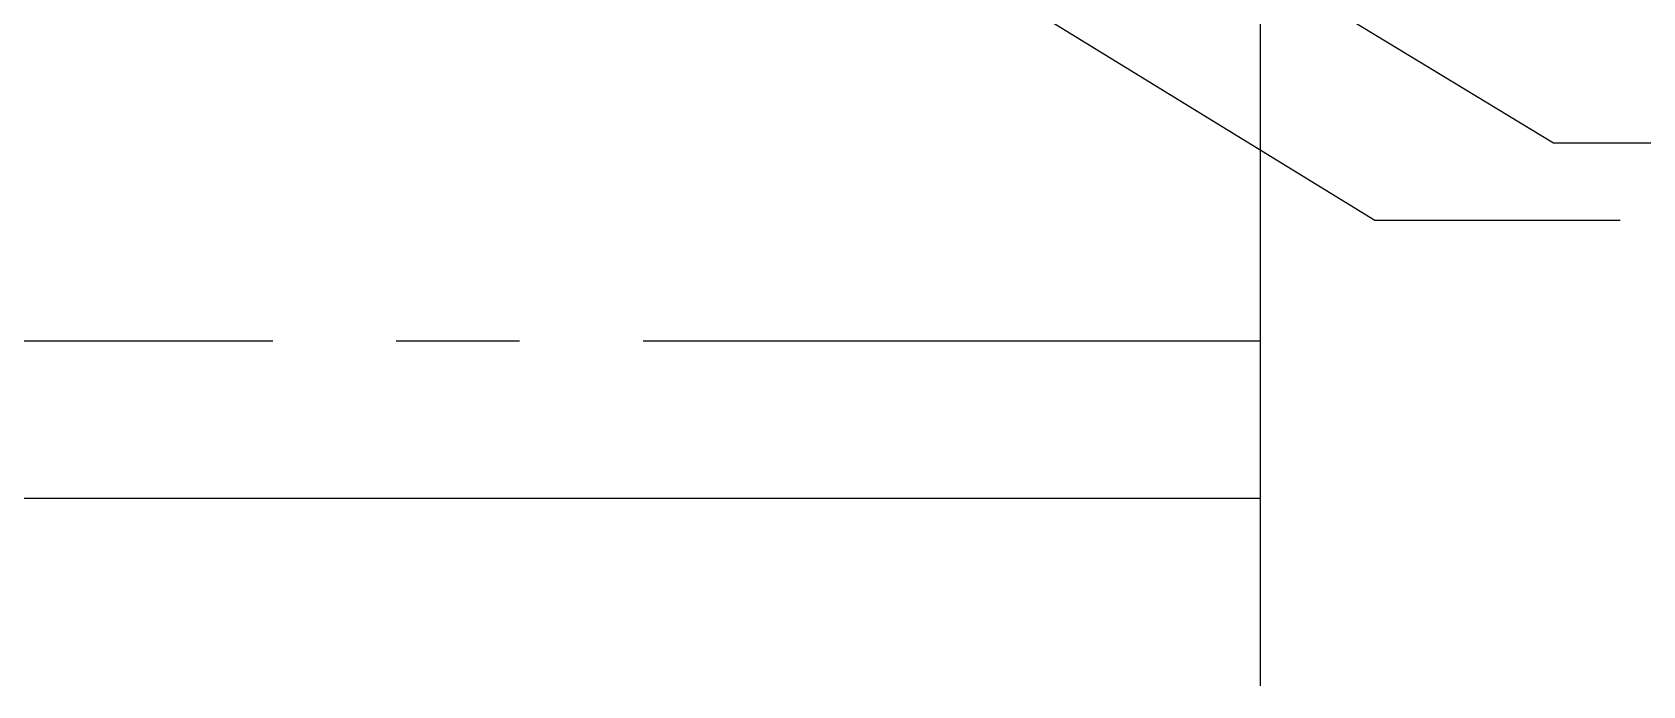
# Model space of a CAD drawing. Extents: x 398 to 764, y 536 to 780.
# Drawn here: x 661.03 to 709.96, y 540.26 to 560.11 of the extents above; entities that cross this region are included whole.
import ezdxf

# ---------------------------------------------------------------- set-up
doc = ezdxf.new("R2010")
doc.units = 0
doc.linetypes.add('AXES', pattern=[2, 1.25, -0.25, 0.25, -0.25])
doc.layers.add('AXIS', color=4, linetype='AXES', lineweight=25)
doc.layers.add('DIMENSIONS', color=3, linetype='Continuous', lineweight=25)
doc.layers.add('leadframe', color=7, linetype='Continuous')

# ---------------------------------------------------------------- blocks, each defined once
blk = doc.blocks.new('bottom leadframe corner')
at = {"layer": 'AXIS', "ltscale": 50}
blk.add_line((35.2, 33.609), (35.2, -3.489), dxfattribs=at)
at = {"layer": 'AXIS', "ltscale": 5}
blk.add_line((35.2, 0), (-6.135, 0), dxfattribs=at)
at = {"layer": 'leadframe'}
blk.add_line((-1.068, -1.588), (35.2, -1.588), dxfattribs=at)

msp = doc.modelspace()

# ---------------------------------------------------------------- linework, layer by layer
at = {"layer": 'DIMENSIONS', "color": 3, "linetype": 'ByBlock', "lineweight": -2, "ltscale": 50}
for p, q in [((707.2546, 556.7436, 0.0015), (714.71, 556.7436, 0.0015)), ((701.8191, 554.3996, 0.0015), (709.2746, 554.3996, 0.0015))]:
    msp.add_line(p, q, dxfattribs=at)
at = {"layer": 'DIMENSIONS', "color": 3, "linetype": 'ByBlock', "lineweight": -2, "ltscale": 50, "elevation": 0.0015}
for points in [[(685.9096, 564.1661), (701.8191, 554.3996)], [(695.0119, 564.1661), (707.2546, 556.7436)]]:
    msp.add_lwpolyline(points, dxfattribs=at)

# ---------------------------------------------------------------- block references
at = {"layer": 'leadframe', "ltscale": 50, "xscale": 3, "yscale": 3, "zscale": 3}
msp.add_blockref('bottom leadframe corner', (592.737, 550.7221), dxfattribs=at)

doc.saveas('drawing.dxf')
